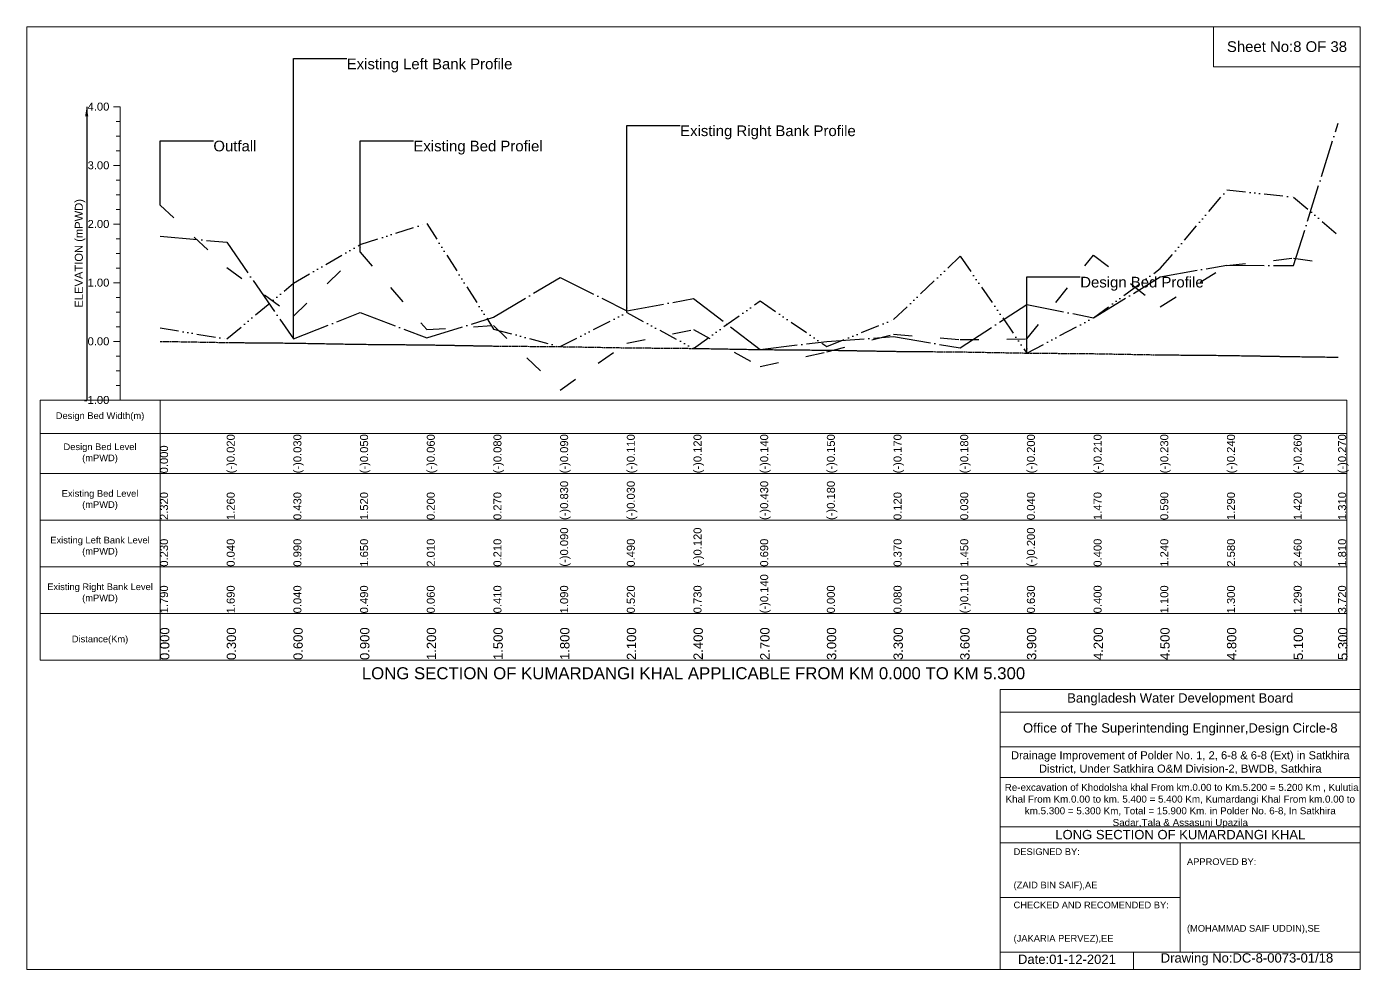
# Model space of a CAD drawing. Header units: inches. Extents: x 93000 to 476000, y -4242 to 0.
# Drawn here: x 170000 to 176000, y -4242 to 0 of the extents above; entities that cross this region are included whole.
import ezdxf

# ---------------------------------------------------------------- set-up
doc = ezdxf.new("R2010")
doc.units = ezdxf.units.IN
doc.header["$LTSCALE"] = 7
doc.header["$MEASUREMENT"] = 0
for name, pattern in [('ACAD_ISO03W100', [30, 12, -18]), ('ACAD_ISO04W100', [30, 24, -3, 0, -3]), ('ACAD_ISO14W100', [24, 12, -3, 0, -3, 0, -3, 0, -3]), ('CENTER', [2, 1.25, -0.25, 0.25, -0.25])]:
    doc.linetypes.add(name, pattern=pattern)
for name, color, linetype, lineweight in [('Cross section Data Border', 7, 'Continuous', 9), ('Design Bed Level Long Section', 7, 'CENTER', 25), ('Existing Bed Level for Long Section', 7, 'ACAD_ISO03W100', 25), ('Existing Left Bank of Long section', 7, 'ACAD_ISO04W100', 25), ('Existing Right Bank of Long Section', 7, 'ACAD_ISO14W100', 25), ('Long Section Border', 7, 'Continuous', 9), ('Long Section Labels', 7, 'Continuous', 9), ('Vscale for Long Section', 7, 'Continuous', 9)]:
    doc.layers.add(name, color=color, linetype=linetype, lineweight=lineweight)
doc.styles.get("Standard").update_dxf_attribs({"font": 'arial.ttf'})
doc.dimstyles.get("Standard").update_dxf_attribs({"dimtxt": 0.18, "dimasz": 0.18, "dimexe": 0.18, "dimexo": 0.0625, "dimgap": 0.09, "dimtad": 0, "dimtih": 1, "dimtoh": 1, "dimdec": 4, "dimzin": 0, "dimdsep": 46, "dimtxsty": 'Standard', "dimcen": 0.09, "dimadec": 0, "dimazin": 0, "dimtfac": 1, "dimtdec": 4, "dimtofl": 0, "dimtmove": 0, "dimatfit": 3, "dimfxl": 1, "dimtolj": 1, "dimtzin": 0, "dimarcsym": 0})

msp = doc.modelspace()

# ---------------------------------------------------------------- linework, layer by layer
at = {"layer": 'Cross section Data Border'}
for points in [[(170000, 0), (176000, 0), (176000, -4242), (170000, -4242)], [(175340, 0), (176000, 0), (176000, -180), (175340, -180)]]:
    msp.add_lwpolyline(points, close=True, dxfattribs=at)
for points in [[(174380, -4242), (174380, -2982), (176000, -2982)], [(174380, -3084), (176000, -3084)], [(174380, -3240), (176000, -3240)], [(174380, -3378), (176000, -3378)], [(174380, -3600), (176000, -3600)], [(174380, -3672), (176000, -3672)], [(175190, -3672), (175190, -4164)], [(174380, -3918), (175190, -3918)], [(174380, -4164), (176000, -4164)], [(174980, -4164), (174980, -4242)]]:
    msp.add_lwpolyline(points, dxfattribs=at)
at = {"layer": 'Design Bed Level Long Section'}
msp.add_lwpolyline([(170600, -1416), (170900, -1421.3), (171200, -1423.9), (171500, -1429.2), (171800, -1431.8), (172100, -1437.1), (172400, -1439.8), (172700, -1445), (173000, -1447.7), (173300, -1453), (173600, -1455.6), (173900, -1460.9), (174200, -1463.5), (174500, -1468.8), (174800, -1471.4), (175100, -1476.7), (175400, -1479.4), (175700, -1484.6), (175900, -1487.3)], dxfattribs=at)
at = {"layer": 'Existing Bed Level for Long Section'}
msp.add_lwpolyline([(170600, -803.5), (170900, -1083.4), (171200, -1302.5), (171500, -1014.7), (171800, -1363.2), (172100, -1344.7), (172400, -1635.1), (172700, -1423.9), (173000, -1363.2), (173300, -1529.5), (173600, -1463.5), (173900, -1384.3), (174200, -1408.1), (174500, -1405.4), (174800, -1027.9), (175100, -1260.2), (175400, -1075.4), (175700, -1041.1), (175900, -1070.2)], dxfattribs=at)
at = {"layer": 'Existing Left Bank of Long section'}
msp.add_lwpolyline([(170600, -943.4), (170900, -969.8), (171200, -1405.4), (171500, -1286.6), (171800, -1400.2), (172100, -1307.8), (172400, -1128.2), (172700, -1278.7), (173000, -1223.3), (173300, -1453), (173600, -1416), (173900, -1394.9), (174200, -1445), (174500, -1249.7), (174800, -1310.4), (175100, -1125.6), (175400, -1072.8), (175700, -1075.4), (175900, -433.9)], dxfattribs=at)
at = {"layer": 'Existing Right Bank of Long Section'}
msp.add_lwpolyline([(170600, -1355.3), (170900, -1405.4), (171200, -1154.6), (171500, -980.4), (171800, -885.4), (172100, -1360.6), (172400, -1439.8), (172700, -1286.6), (173000, -1447.7), (173300, -1233.8), (173600, -1439.8), (173900, -1318.3), (174200, -1033.2), (174500, -1468.8), (174800, -1310.4), (175100, -1088.6), (175400, -734.9), (175700, -766.6), (175900, -938.2)], dxfattribs=at)
at = {"layer": 'Long Section Border'}
msp.add_lwpolyline([(170060, -1680), (175940, -1680), (175940, -2850), (170060, -2850)], close=True, dxfattribs=at)
for points in [[(170600, -1680), (170600, -2850)], [(170060, -1830), (175940, -1830)], [(170060, -2010), (175940, -2010)], [(170060, -2220), (175940, -2220)], [(170060, -2430), (175940, -2430)], [(170060, -2640), (175940, -2640)]]:
    msp.add_lwpolyline(points, dxfattribs=at)
at = {"layer": 'Vscale for Long Section'}
for points in [[(170420, -360), (170390, -360)], [(170420, -1680), (170420, -1416), (170420, -1152), (170420, -888), (170420, -624), (170420, -360)], [(170420, -426), (170402, -426)], [(170420, -492), (170402, -492)], [(170420, -558), (170402, -558)], [(170420, -624), (170390, -624)], [(170420, -690), (170402, -690)], [(170420, -756), (170402, -756)], [(170420, -822), (170402, -822)], [(170420, -888), (170390, -888)], [(170420, -954), (170402, -954)], [(170420, -1020), (170402, -1020)], [(170420, -1086), (170402, -1086)], [(170420, -1152), (170390, -1152)], [(170420, -1218), (170402, -1218)], [(170420, -1284), (170402, -1284)], [(170420, -1350), (170402, -1350)], [(170420, -1416), (170390, -1416)], [(170420, -1482), (170402, -1482)], [(170420, -1548), (170402, -1548)], [(170420, -1614), (170402, -1614)], [(170420, -1680), (170390, -1680)]]:
    msp.add_lwpolyline(points, dxfattribs=at)

# ---------------------------------------------------------------- texts
at = {"layer": 'Cross section Data Border', "attachment_point": 5}
for s, insert, char_height in [('Sheet No:8 OF 38', (175670, -90), 48), ('Bangladesh Water Development Board', (175190, -3027), 42), ('Office of The Superintending Enginner,Design Circle-8', (175190, -3162), 42)]:
    msp.add_mtext(s, dxfattribs=dict(at, insert=insert, char_height=char_height))
at = {"layer": 'Cross section Data Border'}
for s, insert, char_height, width, attachment_point in [('Drainage Improvement of Polder No. 1, 2, 6-8 & 6-8 (Ext) in Satkhira District, Under Satkhira O&M Division-2, BWDB, Satkhira', (175190, -3312), 36, 1680, 5), (' Re-excavation of Khodolsha khal From km.0.00 to Km.5.200 = 5.200 Km , Kulutia Khal From Km.0.00 to km. 5.400 = 5.400 Km, Kumardangi Khal From km.0.00 to km.5.300 = 5.300 Km, Total = 15.900 Km. in Polder No. 6-8, In Satkhira Sadar,Tala & Assasuni Upazila', (175190, -3507), 31.6143, 1620, 5), ('LONG SECTION OF KUMARDANGI KHAL', (175190, -3636), 42, 1680, 5), ('DESIGNED BY:^J^J^J(ZAID BIN SAIF),AE', (174440, -3792), 30, 840, 4), ('APPROVED BY:^J^J^J^J^J^J(MOHAMMAD SAIF UDDIN),SE', (175220, -3912), 30, 840, 4), ('CHECKED AND RECOMENDED BY:^J^J^J(JAKARIA PERVEZ),EE', (174440, -4032), 30, 840, 4), ('Date:01-12-2021', (174680, -4197), 42, 840, 5), ('Drawing No:DC-8-0073-01/18', (175490, -4197), 42, 1320, 5)]:
    msp.add_mtext(s, dxfattribs=dict(at, insert=insert, char_height=char_height, width=width, attachment_point=attachment_point))
at = {"layer": 'Long Section Border', "attachment_point": 5}
for s, insert, char_height in [('Design Bed Width(m)', (170330, -1755), 30), ('Design Bed Level^J(mPWD)', (170330, -1920), 30), ('Existing Bed Level^J(mPWD)', (170330, -2130), 30), ('Existing Left Bank Level^J(mPWD)', (170330, -2340), 30), ('Existing Right Bank Level^J(mPWD)', (170330, -2550), 30), ('Distance(Km)', (170330, -2760), 30), ('LONG SECTION OF KUMARDANGI KHAL APPLICABLE FROM KM 0.000 TO KM 5.300', (173000, -2910), 54)]:
    msp.add_mtext(s, dxfattribs=dict(at, insert=insert, char_height=char_height))
at = {"layer": 'Long Section Labels', "char_height": 48, "attachment_point": 1}
for s, insert in [('Existing Left Bank Profile', (171440, -143.5)), ('Existing Right Bank Profile', (172940, -444.5)), ('Outfall', (170840, -513.1)), ('Existing Bed Profiel', (171740, -513.1)), ('Design Bed Profile', (174740, -1125.6))]:
    msp.add_mtext(s, dxfattribs=dict(at, insert=insert))
at = {"layer": 'Vscale for Long Section', "char_height": 36, "attachment_point": 6}
for s, insert in [('4.00', (170372, -360)), ('3.00', (170372, -624)), ('2.00', (170372, -888)), ('1.00', (170372, -1152)), ('0.00', (170372, -1416)), ('-1.00', (170372, -1680))]:
    msp.add_mtext(s, dxfattribs=dict(at, insert=insert))
at = {"layer": 'Vscale for Long Section', "rotation": 90}
for s, insert, char_height, attachment_point in [('ELEVATION (mPWD)', (170240, -1020), 36, 5), ('(-)0.020', (170900, -2010), 36, 1), ('(-)0.030', (171200, -2010), 36, 1), ('(-)0.050', (171500, -2010), 36, 1), ('(-)0.060', (171800, -2010), 36, 1), ('(-)0.080', (172100, -2010), 36, 1), ('(-)0.090', (172400, -2010), 36, 1), ('(-)0.110', (172700, -2010), 36, 1), ('(-)0.120', (173000, -2010), 36, 1), ('(-)0.140', (173300, -2010), 36, 1), ('(-)0.150', (173600, -2010), 36, 1), ('(-)0.170', (173900, -2010), 36, 1), ('(-)0.180', (174200, -2010), 36, 1), ('(-)0.200', (174500, -2010), 36, 1), ('(-)0.210', (174800, -2010), 36, 1), ('(-)0.230', (175100, -2010), 36, 1), ('(-)0.240', (175400, -2010), 36, 1), ('(-)0.260', (175700, -2010), 36, 1), ('(-)0.270', (175900, -2010), 36, 1), ('0.000', (170600, -2010), 36, 1), ('2.320', (170600, -2220), 36, 1), ('1.260', (170900, -2220), 36, 1), ('0.430', (171200, -2220), 36, 1), ('1.520', (171500, -2220), 36, 1), ('0.200', (171800, -2220), 36, 1), ('0.200', (171800, -2220), 36, 1), ('0.270', (172100, -2220), 36, 1), ('(-)0.830', (172400, -2220), 36, 1), ('(-)0.030', (172700, -2220), 36, 1), ('(-)0.430', (173300, -2220), 36, 1), ('(-)0.180', (173600, -2220), 36, 1), ('0.120', (173900, -2220), 36, 1), ('0.030', (174200, -2220), 36, 1), ('0.040', (174500, -2220), 36, 1), ('1.470', (174800, -2220), 36, 1), ('0.590', (175100, -2220), 36, 1), ('1.290', (175400, -2220), 36, 1), ('1.420', (175700, -2220), 36, 1), ('1.310', (175900, -2220), 36, 1), ('(-)0.090', (172400, -2430), 36, 1), ('(-)0.090', (172400, -2430), 36, 1), ('(-)0.120', (173000, -2430), 36, 1), ('(-)0.200', (174500, -2430), 36, 1), ('0.230', (170600, -2430), 36, 1), ('0.040', (170900, -2430), 36, 1), ('0.990', (171200, -2430), 36, 1), ('1.650', (171500, -2430), 36, 1), ('2.010', (171800, -2430), 36, 1), ('0.210', (172100, -2430), 36, 1), ('0.490', (172700, -2430), 36, 1), ('0.690', (173300, -2430), 36, 1), ('0.370', (173900, -2430), 36, 1), ('1.450', (174200, -2430), 36, 1), ('0.400', (174800, -2430), 36, 1), ('1.240', (175100, -2430), 36, 1), ('2.580', (175400, -2430), 36, 1), ('2.460', (175700, -2430), 36, 1), ('1.810', (175900, -2430), 36, 1), ('1.790', (170600, -2640), 36, 1), ('1.690', (170900, -2640), 36, 1), ('0.040', (171200, -2640), 36, 1), ('0.490', (171500, -2640), 36, 1), ('0.060', (171800, -2640), 36, 1), ('0.410', (172100, -2640), 36, 1), ('1.090', (172400, -2640), 36, 1), ('0.520', (172700, -2640), 36, 1), ('0.730', (173000, -2640), 36, 1), ('(-)0.140', (173300, -2640), 36, 1), ('0.000', (173600, -2640), 36, 1), ('0.080', (173900, -2640), 36, 1), ('(-)0.110', (174200, -2640), 36, 1), ('0.630', (174500, -2640), 36, 1), ('0.400', (174800, -2640), 36, 1), ('1.100', (175100, -2640), 36, 1), ('1.300', (175400, -2640), 36, 1), ('1.290', (175700, -2640), 36, 1), ('3.720', (175900, -2640), 36, 1), ('0.000', (170600, -2850), 42, 1), ('0.300', (170900, -2850), 42, 1), ('0.600', (171200, -2850), 42, 1), ('0.900', (171500, -2850), 42, 1), ('1.200', (171800, -2850), 42, 1), ('1.500', (172100, -2850), 42, 1), ('1.800', (172400, -2850), 42, 1), ('2.100', (172700, -2850), 42, 1), ('2.400', (173000, -2850), 42, 1), ('2.700', (173300, -2850), 42, 1), ('3.000', (173600, -2850), 42, 1), ('3.300', (173900, -2850), 42, 1), ('3.600', (174200, -2850), 42, 1), ('3.900', (174500, -2850), 42, 1), ('4.200', (174800, -2850), 42, 1), ('4.500', (175100, -2850), 42, 1), ('4.800', (175400, -2850), 42, 1), ('5.100', (175700, -2850), 42, 1), ('5.300', (175900, -2850), 42, 1)]:
    msp.add_mtext(s, dxfattribs=dict(at, insert=insert, char_height=char_height, attachment_point=attachment_point))

# ---------------------------------------------------------------- leaders
at = {"layer": 'Long Section Labels', "annotation_type": 0, "has_hookline": 1, "hookline_direction": 0}
for points, text_width in [([(171200, -1405.4), (171200, -143.5), (171439.9, -143.5)], 737.4), ([(172700, -1286.6), (172700, -444.5), (172939.9, -444.5)], 782), ([(170600, -803.5), (170600, -513.1), (170839.9, -513.1)], 185.8), ([(171500, -1014.7), (171500, -513.1), (171739.9, -513.1)], 571.4), ([(174500, -1468.8), (174500, -1125.6), (174739.9, -1125.6)], 547.4)]:
    msp.add_leader(points, dimstyle='Standard', override={"dimasz": 21.6}, dxfattribs=dict(at, text_width=text_width))
at = {"layer": 'Vscale for Long Section'}
msp.add_leader([(170270, -360), (170270, -1680)], dimstyle='Standard', override={"dimasz": 43.2}, dxfattribs=at)

doc.saveas('drawing.dxf')
